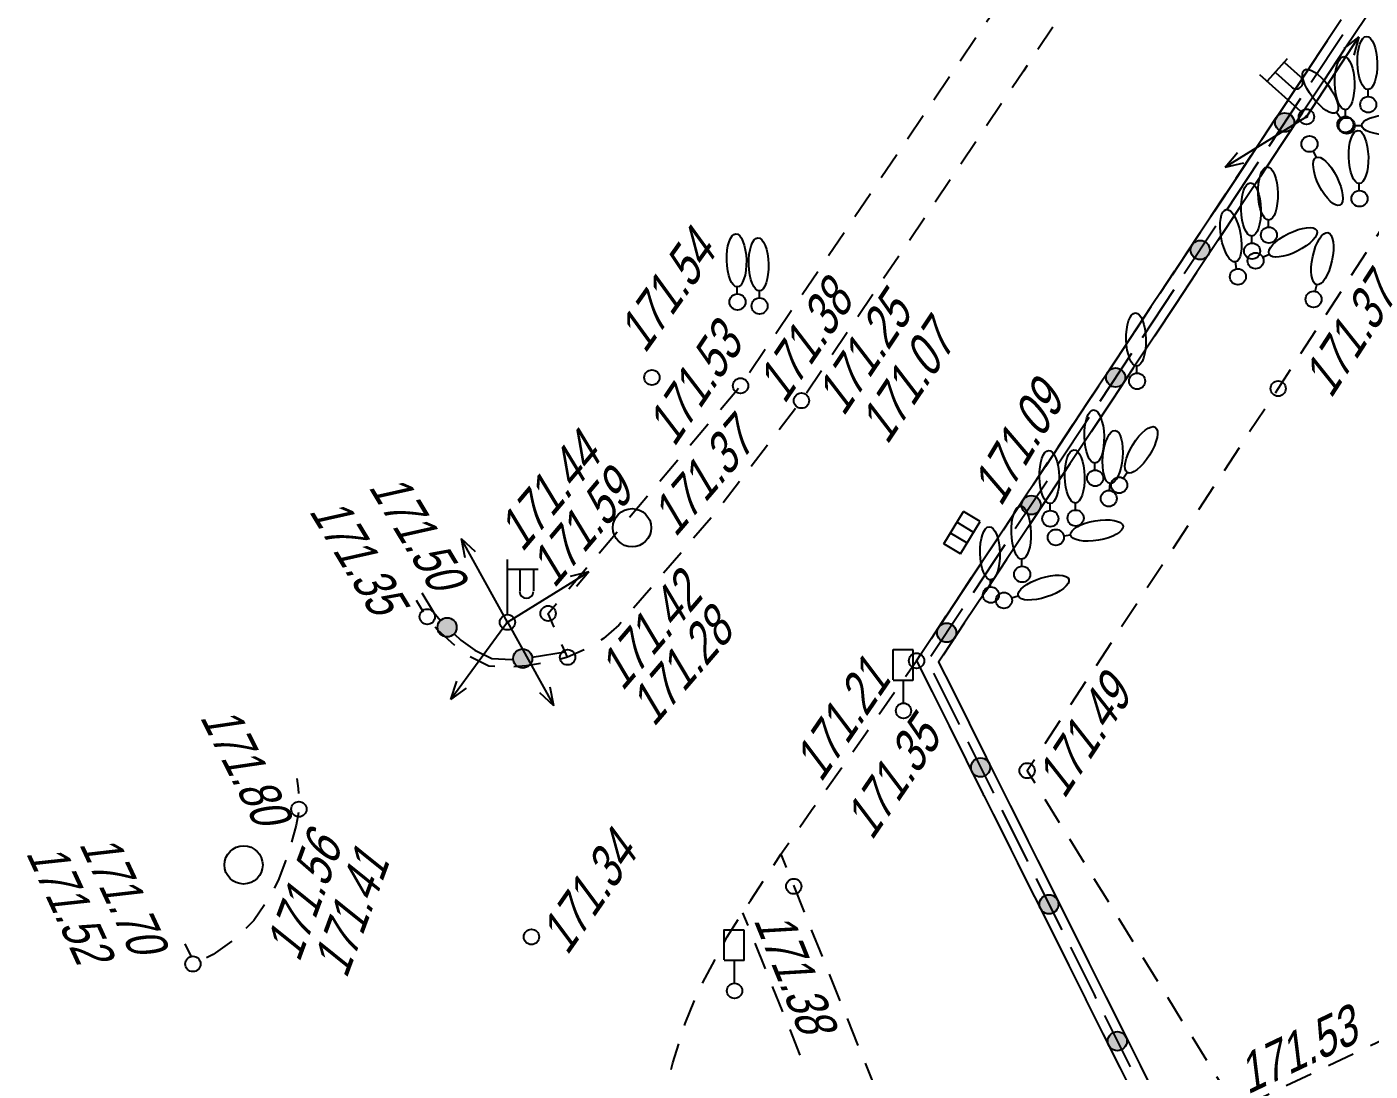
# Model space of a CAD drawing. Header units: metres. Extents: x -584 to -429, y 22748 to 22926.
# Drawn here: x -584.31 to -549.19, y 22838.04 to 22865.34 of the extents above; entities that cross this region are included whole.
import ezdxf
from ezdxf.enums import TextEntityAlignment as Align

# ---------------------------------------------------------------- set-up
doc = ezdxf.new("R2010")
doc.units = ezdxf.units.M
doc.header["$MEASUREMENT"] = 0
for name, color, linetype, lineweight in [('Горизонтали', 7, 'Continuous', 25), ('Граница площадки', 7, 'Continuous', 25), ('Граница улицы', 7, 'Continuous', 25), ('Колодцы', 7, 'Continuous', 25), ('Ограды', 7, 'Continuous', 25), ('Отдельно стоящее дерево', 7, 'Continuous', 25), ('Светофоры', 7, 'Continuous', 25), ('Фонари', 7, 'Continuous', 25), ('Фонтаны', 7, 'Continuous', 25)]:
    doc.layers.add(name, color=color, linetype=linetype, lineweight=lineweight)
doc.styles.add('Style-RUSSIAN_1251 I 0.32289', font='RUSSIAN_1251.shx', dxfattribs={"oblique": 18.5})

# ---------------------------------------------------------------- blocks, each defined once
blk = doc.blocks.new('PIKET_64')
at = {"layer": 'Горизонтали', "color": 7, "linetype": 'Continuous', "lineweight": 25}
blk.add_arc((0, 0), 0.2, 0, 360, dxfattribs=at)
blk = doc.blocks.new('KOLOD_28')
at = {"layer": 'Колодцы', "color": 7, "linetype": 'Continuous', "lineweight": 25}
blk.add_arc((0, 0), 0.5, 0, 360, dxfattribs=at)
blk = doc.blocks.new('PIKET_65')
at = {"layer": 'Горизонтали', "color": 7, "linetype": 'Continuous', "lineweight": 25}
blk.add_arc((0, 0), 0.2, 0, 360, dxfattribs=at)
blk = doc.blocks.new('PIKET_70')
at = {"layer": 'Горизонтали', "color": 7, "linetype": 'Continuous', "lineweight": 25}
blk.add_arc((0, 0), 0.2, 0, 360, dxfattribs=at)
blk = doc.blocks.new('msdElementTypeLineString_8')
at = {"layer": 'Граница улицы', "color": 7, "linetype": 'Continuous', "lineweight": 25}
for p, q in [((0.001, 24.4), (0.141, 24.051)), ((0.797, 22.426), (1.078, 21.728)), ((1.265, 21.264), (1.546, 20.566)), ((1.733, 20.102), (2.015, 19.404)), ((2.202, 18.94), (2.483, 18.242)), ((2.67, 17.778), (2.952, 17.08)), ((3.139, 16.616), (3.42, 15.918)), ((3.607, 15.454), (3.888, 14.756)), ((4.075, 14.293), (4.357, 13.594)), ((4.544, 13.131), (4.825, 12.433)), ((5.012, 11.969), (5.294, 11.271)), ((5.481, 10.807), (5.762, 10.109)), ((5.949, 9.645), (6.23, 8.947)), ((6.417, 8.483), (6.699, 7.785)), ((6.886, 7.321), (7.167, 6.623)), ((7.354, 6.159), (7.636, 5.461)), ((7.823, 4.998), (8.104, 4.299)), ((8.291, 3.836), (8.572, 3.138)), ((9.228, 1.512), (9.509, 0.814)), ((9.696, 0.35), (9.837, 0.001))]:
    blk.add_line(p, q, dxfattribs=at)
at = {"layer": 'Граница улицы', "color": 7, "linetype": 'Continuous', "lineweight": 25, "flags": 128}
for points in [[(0.328, 23.588), (0.339, 23.561), (0.61, 22.889)], [(8.759, 2.674), (8.934, 2.241), (9.041, 1.976)]]:
    blk.add_lwpolyline(points, dxfattribs=at)
blk = doc.blocks.new('msdElementTypeLineString_12')
at = {"layer": 'Граница улицы', "color": 7, "linetype": 'Continuous', "lineweight": 25}
for p, q in [((0.001, 56.988), (0.135, 56.655)), ((0.322, 56.192), (0.59, 55.527)), ((0.777, 55.063), (1.045, 54.398)), ((1.232, 53.934), (1.5, 53.269))]:
    blk.add_line(p, q, dxfattribs=at)
blk = doc.blocks.new('FONAR5_13')
at = {"layer": 'Фонари', "color": 7, "linetype": 'Continuous', "lineweight": 25}
for p, q in [((0.003, 0.2), (0.003, 1.641)), ((0.017, 1.388), (0.805, 1.388)), ((0.322, 1.371), (0.322, 0.816)), ((0.676, 1.378), (0.676, 0.823))]:
    blk.add_line(p, q, dxfattribs=at)
for centre, radius, start, end in [((0.496, 0.809), 0.181, 180, 0), ((0, 0), 0.2, 0, 360), ((0, 0), 0.02, 0, 360)]:
    blk.add_arc(centre, radius, start, end, dxfattribs=at)
blk = doc.blocks.new('STRFON_34')
at = {"layer": 'Фонари', "color": 7, "linetype": 'Continuous', "lineweight": 25, "flags": 128}
for points in [[(0, 0), (2.5, 0)], [(2.5, 0), (2.025, 0.157)], [(2.5, 0), (2.025, -0.156)]]:
    blk.add_lwpolyline(points, dxfattribs=at)
blk = doc.blocks.new('STRFON_35')
at = {"layer": 'Фонари', "color": 7, "linetype": 'Continuous', "lineweight": 25, "flags": 128}
for points in [[(0, 0), (2.5, 0)], [(2.5, 0), (2.025, 0.157)], [(2.5, 0), (2.025, -0.156)]]:
    blk.add_lwpolyline(points, dxfattribs=at)
blk = doc.blocks.new('STRFON_36')
at = {"layer": 'Фонари', "color": 7, "linetype": 'Continuous', "lineweight": 25, "flags": 128}
for points in [[(0, 0), (2.5, 0)], [(2.5, 0), (2.025, 0.157)], [(2.5, 0), (2.025, -0.156)]]:
    blk.add_lwpolyline(points, dxfattribs=at)
blk = doc.blocks.new('KOLOD_34')
at = {"layer": 'Колодцы', "color": 7, "linetype": 'Continuous', "lineweight": 25}
blk.add_arc((0, 0), 0.5, 0, 360, dxfattribs=at)
blk = doc.blocks.new('STRFON_37')
at = {"layer": 'Фонари', "color": 7, "linetype": 'Continuous', "lineweight": 25, "flags": 128}
for points in [[(0, 0), (2.5, 0)], [(2.5, 0), (2.025, 0.156)], [(2.5, 0), (2.026, -0.156)]]:
    blk.add_lwpolyline(points, dxfattribs=at)
blk = doc.blocks.new('PIKET_103')
at = {"layer": 'Горизонтали', "color": 7, "linetype": 'Continuous', "lineweight": 25}
blk.add_arc((0, 0), 0.2, 0, 360, dxfattribs=at)
blk = doc.blocks.new('PIKET_104')
at = {"layer": 'Горизонтали', "color": 7, "linetype": 'Continuous', "lineweight": 25}
blk.add_arc((0, 0), 0.2, 0, 360, dxfattribs=at)
blk = doc.blocks.new('DEREVO_1')
at = {"layer": 'Отдельно стоящее дерево', "color": 7, "linetype": 'Continuous', "lineweight": 25, "flags": 128}
blk.add_lwpolyline([(-0.007, 0.21), (-0.007, 0.393)], dxfattribs=at)
at = {"layer": 'Отдельно стоящее дерево', "color": 7, "linetype": 'Continuous', "lineweight": 25}
blk.add_arc((0, 0), 0.21, 0, 359.99999, dxfattribs=at)
blk.add_ellipse((-0.0255, 1.088), major_axis=(-0.0185, 0.695), ratio=0.3698286, dxfattribs=at)
blk = doc.blocks.new('DEREVO_2')
at = {"layer": 'Отдельно стоящее дерево', "color": 7, "linetype": 'Continuous', "lineweight": 25, "flags": 128}
blk.add_lwpolyline([(-0.007, 0.21), (-0.007, 0.393)], dxfattribs=at)
at = {"layer": 'Отдельно стоящее дерево', "color": 7, "linetype": 'Continuous', "lineweight": 25}
blk.add_arc((0, 0), 0.21, 0, 359.99999, dxfattribs=at)
blk.add_ellipse((-0.0255, 1.088), major_axis=(-0.0185, 0.695), ratio=0.3698286, dxfattribs=at)
blk = doc.blocks.new('FONAR5_14')
at = {"layer": 'Фонари', "color": 7, "linetype": 'Continuous', "lineweight": 25}
for p, q in [((0.003, 0.2), (0.003, 1.641)), ((0.017, 1.388), (0.806, 1.388)), ((0.322, 1.371), (0.322, 0.816)), ((0.676, 1.378), (0.677, 0.823))]:
    blk.add_line(p, q, dxfattribs=at)
for centre, radius, start in [((0.496, 0.809), 0.181, 180), ((0, 0), 0.2, 0), ((0, 0), 0.02, 0)]:
    blk.add_arc(centre, radius, start, 360, dxfattribs=at)
blk = doc.blocks.new('RESHT1_4')
at = {"layer": 'Фонтаны', "color": 7, "linetype": 'Continuous', "lineweight": 25}
for p, q in [((-0.494, -0.254), (-0.494, 0.254)), ((-0.494, 0.254), (0.495, 0.254)), ((-0.163, -0.245), (-0.163, 0.251)), ((0.166, -0.245), (0.166, 0.251)), ((0.496, -0.254), (0.495, 0.254)), ((-0.494, -0.254), (0.496, -0.254))]:
    blk.add_line(p, q, dxfattribs=at)
blk = doc.blocks.new('PIKET_105')
at = {"layer": 'Горизонтали', "color": 7, "linetype": 'Continuous', "lineweight": 25}
blk.add_arc((0, 0), 0.2, 0, 360, dxfattribs=at)
blk = doc.blocks.new('STRFON_38')
at = {"layer": 'Фонари', "color": 7, "linetype": 'Continuous', "lineweight": 25, "flags": 128}
for points in [[(0, 0), (2.5, 0)], [(2.5, 0), (2.025, 0.157)], [(2.5, 0), (2.025, -0.156)]]:
    blk.add_lwpolyline(points, dxfattribs=at)
blk = doc.blocks.new('STRFON_39')
at = {"layer": 'Фонари', "color": 7, "linetype": 'Continuous', "lineweight": 25, "flags": 128}
for points in [[(0, 0), (2.5, 0)], [(2.5, 0), (2.025, 0.156)], [(2.5, 0), (2.026, -0.156)]]:
    blk.add_lwpolyline(points, dxfattribs=at)
blk = doc.blocks.new('PIKET_108')
at = {"layer": 'Горизонтали', "color": 7, "linetype": 'Continuous', "lineweight": 25}
blk.add_arc((0, 0), 0.2, 0, 360, dxfattribs=at)
blk = doc.blocks.new('DORZN1_5')
at = {"layer": 'Светофоры', "color": 7, "linetype": 'Continuous', "lineweight": 25}
for p, q in [((-0.27, 0.806), (-0.27, 1.603)), ((-0.27, 1.598), (0.252, 1.598)), ((0.252, 0.792), (0.252, 1.589)), ((-0.27, 0.801), (0.248, 0.801)), ((-0.004, 0.2), (-0.004, 0.801))]:
    blk.add_line(p, q, dxfattribs=at)
blk.add_arc((0, 0), 0.2, 0, 360, dxfattribs=at)
blk = doc.blocks.new('DORZN1_6')
at = {"layer": 'Светофоры', "color": 7, "linetype": 'Continuous', "lineweight": 25}
for p, q in [((-0.27, 0.806), (-0.27, 1.603)), ((-0.27, 1.598), (0.252, 1.598)), ((0.252, 0.792), (0.252, 1.589)), ((-0.27, 0.801), (0.248, 0.801)), ((-0.004, 0.2), (-0.004, 0.801))]:
    blk.add_line(p, q, dxfattribs=at)
blk.add_arc((0, 0), 0.2, 0, 360, dxfattribs=at)
blk = doc.blocks.new('DEREVO_131')
at = {"layer": 'Отдельно стоящее дерево', "color": 7, "linetype": 'Continuous', "lineweight": 25, "flags": 128}
blk.add_lwpolyline([(-0.007, 0.21), (-0.007, 0.393)], dxfattribs=at)
at = {"layer": 'Отдельно стоящее дерево', "color": 7, "linetype": 'Continuous', "lineweight": 25}
blk.add_arc((0, 0), 0.21, 0, 360, dxfattribs=at)
blk.add_ellipse((-0.025, 1.088), major_axis=(-0.019, 0.695), ratio=0.369829, dxfattribs=at)
blk = doc.blocks.new('DEREVO_132')
at = {"layer": 'Отдельно стоящее дерево', "color": 7, "linetype": 'Continuous', "lineweight": 25, "flags": 128}
blk.add_lwpolyline([(-0.007, 0.21), (-0.007, 0.393)], dxfattribs=at)
at = {"layer": 'Отдельно стоящее дерево', "color": 7, "linetype": 'Continuous', "lineweight": 25}
blk.add_arc((0, 0), 0.21, 0, 360, dxfattribs=at)
blk.add_ellipse((-0.025, 1.088), major_axis=(-0.019, 0.695), ratio=0.369829, dxfattribs=at)
blk = doc.blocks.new('DEREVO_133')
at = {"layer": 'Отдельно стоящее дерево', "color": 7, "linetype": 'Continuous', "lineweight": 25, "flags": 128}
blk.add_lwpolyline([(-0.007, 0.21), (-0.007, 0.393)], dxfattribs=at)
at = {"layer": 'Отдельно стоящее дерево', "color": 7, "linetype": 'Continuous', "lineweight": 25}
blk.add_arc((0, 0), 0.21, 0, 359.99999, dxfattribs=at)
blk.add_ellipse((-0.0255, 1.088), major_axis=(-0.0185, 0.695), ratio=0.3698286, dxfattribs=at)
blk = doc.blocks.new('DEREVO_134')
at = {"layer": 'Отдельно стоящее дерево', "color": 7, "linetype": 'Continuous', "lineweight": 25, "flags": 128}
blk.add_lwpolyline([(-0.007, 0.21), (-0.007, 0.393)], dxfattribs=at)
at = {"layer": 'Отдельно стоящее дерево', "color": 7, "linetype": 'Continuous', "lineweight": 25}
blk.add_arc((0, 0), 0.21, 0, 360, dxfattribs=at)
blk.add_ellipse((-0.026, 1.088), major_axis=(-0.019, 0.695), ratio=0.369829, dxfattribs=at)
blk = doc.blocks.new('DEREVO_135')
at = {"layer": 'Отдельно стоящее дерево', "color": 7, "linetype": 'Continuous', "lineweight": 25, "flags": 128}
blk.add_lwpolyline([(-0.007, 0.21), (-0.007, 0.393)], dxfattribs=at)
at = {"layer": 'Отдельно стоящее дерево', "color": 7, "linetype": 'Continuous', "lineweight": 25}
blk.add_arc((0, 0), 0.21, 0, 359.99999, dxfattribs=at)
blk.add_ellipse((-0.0255, 1.088), major_axis=(-0.0185, 0.695), ratio=0.3698286, dxfattribs=at)
blk = doc.blocks.new('DEREVO_136')
at = {"layer": 'Отдельно стоящее дерево', "color": 7, "linetype": 'Continuous', "lineweight": 25, "flags": 128}
blk.add_lwpolyline([(-0.007, 0.21), (-0.007, 0.393)], dxfattribs=at)
at = {"layer": 'Отдельно стоящее дерево', "color": 7, "linetype": 'Continuous', "lineweight": 25}
blk.add_arc((0, 0), 0.21, 0, 359.99999, dxfattribs=at)
blk.add_ellipse((-0.0255, 1.088), major_axis=(-0.0185, 0.695), ratio=0.3698286, dxfattribs=at)
blk = doc.blocks.new('DEREVO_137')
at = {"layer": 'Отдельно стоящее дерево', "color": 7, "linetype": 'Continuous', "lineweight": 25, "flags": 128}
blk.add_lwpolyline([(-0.007, 0.21), (-0.007, 0.393)], dxfattribs=at)
at = {"layer": 'Отдельно стоящее дерево', "color": 7, "linetype": 'Continuous', "lineweight": 25}
blk.add_arc((0, 0), 0.21, 0, 360, dxfattribs=at)
blk.add_ellipse((-0.026, 1.088), major_axis=(-0.019, 0.695), ratio=0.369829, dxfattribs=at)
blk = doc.blocks.new('DEREVO_138')
at = {"layer": 'Отдельно стоящее дерево', "color": 7, "linetype": 'Continuous', "lineweight": 25, "flags": 128}
blk.add_lwpolyline([(-0.007, 0.21), (-0.007, 0.393)], dxfattribs=at)
at = {"layer": 'Отдельно стоящее дерево', "color": 7, "linetype": 'Continuous', "lineweight": 25}
blk.add_arc((0, 0), 0.21, 0, 359.99999, dxfattribs=at)
blk.add_ellipse((-0.0255, 1.088), major_axis=(-0.0185, 0.695), ratio=0.3698286, dxfattribs=at)
blk = doc.blocks.new('DEREVO_139')
at = {"layer": 'Отдельно стоящее дерево', "color": 7, "linetype": 'Continuous', "lineweight": 25, "flags": 128}
blk.add_lwpolyline([(-0.007, 0.21), (-0.007, 0.393)], dxfattribs=at)
at = {"layer": 'Отдельно стоящее дерево', "color": 7, "linetype": 'Continuous', "lineweight": 25}
blk.add_arc((0, 0), 0.21, 0, 360, dxfattribs=at)
blk.add_ellipse((-0.025, 1.088), major_axis=(-0.019, 0.695), ratio=0.369829, dxfattribs=at)
blk = doc.blocks.new('DEREVO_140')
at = {"layer": 'Отдельно стоящее дерево', "color": 7, "linetype": 'Continuous', "lineweight": 25, "flags": 128}
blk.add_lwpolyline([(-0.007, 0.21), (-0.007, 0.393)], dxfattribs=at)
at = {"layer": 'Отдельно стоящее дерево', "color": 7, "linetype": 'Continuous', "lineweight": 25}
blk.add_arc((0, 0), 0.21, 0, 359.99999, dxfattribs=at)
blk.add_ellipse((-0.0255, 1.088), major_axis=(-0.0185, 0.695), ratio=0.3698286, dxfattribs=at)
blk = doc.blocks.new('DEREVO_141')
at = {"layer": 'Отдельно стоящее дерево', "color": 7, "linetype": 'Continuous', "lineweight": 25, "flags": 128}
blk.add_lwpolyline([(-0.007, 0.21), (-0.007, 0.393)], dxfattribs=at)
at = {"layer": 'Отдельно стоящее дерево', "color": 7, "linetype": 'Continuous', "lineweight": 25}
blk.add_arc((0, 0), 0.21, 0, 360, dxfattribs=at)
blk.add_ellipse((-0.025, 1.088), major_axis=(-0.019, 0.695), ratio=0.369829, dxfattribs=at)
blk = doc.blocks.new('DEREVO_142')
at = {"layer": 'Отдельно стоящее дерево', "color": 7, "linetype": 'Continuous', "lineweight": 25, "flags": 128}
blk.add_lwpolyline([(-0.007, 0.21), (-0.007, 0.393)], dxfattribs=at)
at = {"layer": 'Отдельно стоящее дерево', "color": 7, "linetype": 'Continuous', "lineweight": 25}
blk.add_arc((0, 0), 0.21, 0, 360, dxfattribs=at)
blk.add_ellipse((-0.025, 1.088), major_axis=(-0.019, 0.695), ratio=0.369829, dxfattribs=at)
blk = doc.blocks.new('DEREVO_143')
at = {"layer": 'Отдельно стоящее дерево', "color": 7, "linetype": 'Continuous', "lineweight": 25, "flags": 128}
blk.add_lwpolyline([(-0.007, 0.21), (-0.007, 0.393)], dxfattribs=at)
at = {"layer": 'Отдельно стоящее дерево', "color": 7, "linetype": 'Continuous', "lineweight": 25}
blk.add_arc((0, 0), 0.21, 0, 359.99999, dxfattribs=at)
blk.add_ellipse((-0.0255, 1.088), major_axis=(-0.0185, 0.695), ratio=0.3698286, dxfattribs=at)
blk = doc.blocks.new('DEREVO_144')
at = {"layer": 'Отдельно стоящее дерево', "color": 7, "linetype": 'Continuous', "lineweight": 25, "flags": 128}
blk.add_lwpolyline([(-0.007, 0.21), (-0.007, 0.393)], dxfattribs=at)
at = {"layer": 'Отдельно стоящее дерево', "color": 7, "linetype": 'Continuous', "lineweight": 25}
blk.add_arc((0, 0), 0.21, 0, 360, dxfattribs=at)
blk.add_ellipse((-0.025, 1.088), major_axis=(-0.019, 0.695), ratio=0.369829, dxfattribs=at)
blk = doc.blocks.new('DEREVO_145')
at = {"layer": 'Отдельно стоящее дерево', "color": 7, "linetype": 'Continuous', "lineweight": 25, "flags": 128}
blk.add_lwpolyline([(-0.007, 0.21), (-0.007, 0.393)], dxfattribs=at)
at = {"layer": 'Отдельно стоящее дерево', "color": 7, "linetype": 'Continuous', "lineweight": 25}
blk.add_arc((0, 0), 0.21, 0, 360, dxfattribs=at)
blk.add_ellipse((-0.026, 1.088), major_axis=(-0.019, 0.695), ratio=0.369829, dxfattribs=at)
blk = doc.blocks.new('DEREVO_146')
at = {"layer": 'Отдельно стоящее дерево', "color": 7, "linetype": 'Continuous', "lineweight": 25, "flags": 128}
blk.add_lwpolyline([(-0.007, 0.21), (-0.007, 0.393)], dxfattribs=at)
at = {"layer": 'Отдельно стоящее дерево', "color": 7, "linetype": 'Continuous', "lineweight": 25}
blk.add_arc((0, 0), 0.21, 0, 359.99999, dxfattribs=at)
blk.add_ellipse((-0.0255, 1.088), major_axis=(-0.0185, 0.695), ratio=0.3698286, dxfattribs=at)
blk = doc.blocks.new('DEREVO_147')
at = {"layer": 'Отдельно стоящее дерево', "color": 7, "linetype": 'Continuous', "lineweight": 25, "flags": 128}
blk.add_lwpolyline([(-0.007, 0.21), (-0.007, 0.393)], dxfattribs=at)
at = {"layer": 'Отдельно стоящее дерево', "color": 7, "linetype": 'Continuous', "lineweight": 25}
blk.add_arc((0, 0), 0.21, 0, 360, dxfattribs=at)
blk.add_ellipse((-0.025, 1.088), major_axis=(-0.019, 0.695), ratio=0.369829, dxfattribs=at)
blk = doc.blocks.new('DEREVO_148')
at = {"layer": 'Отдельно стоящее дерево', "color": 7, "linetype": 'Continuous', "lineweight": 25, "flags": 128}
blk.add_lwpolyline([(-0.007, 0.21), (-0.007, 0.393)], dxfattribs=at)
at = {"layer": 'Отдельно стоящее дерево', "color": 7, "linetype": 'Continuous', "lineweight": 25}
blk.add_arc((0, 0), 0.21, 0, 359.99999, dxfattribs=at)
blk.add_ellipse((-0.0255, 1.088), major_axis=(-0.0185, 0.695), ratio=0.3698286, dxfattribs=at)
blk = doc.blocks.new('DEREVO_149')
at = {"layer": 'Отдельно стоящее дерево', "color": 7, "linetype": 'Continuous', "lineweight": 25, "flags": 128}
blk.add_lwpolyline([(-0.007, 0.21), (-0.007, 0.393)], dxfattribs=at)
at = {"layer": 'Отдельно стоящее дерево', "color": 7, "linetype": 'Continuous', "lineweight": 25}
blk.add_arc((0, 0), 0.21, 0, 360, dxfattribs=at)
blk.add_ellipse((-0.026, 1.088), major_axis=(-0.019, 0.695), ratio=0.369829, dxfattribs=at)
blk = doc.blocks.new('DEREVO_150')
at = {"layer": 'Отдельно стоящее дерево', "color": 7, "linetype": 'Continuous', "lineweight": 25, "flags": 128}
blk.add_lwpolyline([(-0.007, 0.21), (-0.007, 0.393)], dxfattribs=at)
at = {"layer": 'Отдельно стоящее дерево', "color": 7, "linetype": 'Continuous', "lineweight": 25}
blk.add_arc((0, 0), 0.21, 0, 360, dxfattribs=at)
blk.add_ellipse((-0.025, 1.088), major_axis=(-0.019, 0.695), ratio=0.369829, dxfattribs=at)
blk = doc.blocks.new('DEREVO_151')
at = {"layer": 'Отдельно стоящее дерево', "color": 7, "linetype": 'Continuous', "lineweight": 25, "flags": 128}
blk.add_lwpolyline([(-0.007, 0.21), (-0.007, 0.393)], dxfattribs=at)
at = {"layer": 'Отдельно стоящее дерево', "color": 7, "linetype": 'Continuous', "lineweight": 25}
blk.add_arc((0, 0), 0.21, 0, 360, dxfattribs=at)
blk.add_ellipse((-0.025, 1.088), major_axis=(-0.019, 0.695), ratio=0.369829, dxfattribs=at)
blk = doc.blocks.new('msdElementTypeLineString_23')
at = {"layer": 'Ограды', "linetype": 'Continuous', "lineweight": 25}
h = blk.add_hatch(color=7, dxfattribs=at)
edge = h.paths.add_edge_path()
edge.add_arc((0.912, 1.09), 0.25, 0, 360)
h = blk.add_hatch(color=7, dxfattribs=at)
edge = h.paths.add_edge_path()
edge.add_arc((2.889, 0.275), 0.25, 0, 360)
at = {"layer": 'Ограды', "color": 7, "linetype": 'Continuous', "lineweight": 25}
blk.add_line((3.136, 0.309), (3.997, 0.454), dxfattribs=at)
at = {"layer": 'Ограды', "color": 7, "linetype": 'Continuous', "lineweight": 25, "flags": 128}
for points in [[(0.251, 1.992), (0.556, 1.486), (0.741, 1.272)], [(1.095, 0.921), (1.275, 0.754), (1.638, 0.496), (2.08, 0.272), (2.601, 0.251), (2.64, 0.254)]]:
    blk.add_lwpolyline(points, dxfattribs=at)
at = {"layer": 'Ограды', "color": 7, "linetype": 'Continuous', "lineweight": 25}
for centre in [(0.912, 1.09), (0.912, 1.09), (2.889, 0.275), (2.889, 0.275)]:
    blk.add_circle(centre, 0.25, dxfattribs=at)
blk = doc.blocks.new('PIKET_135')
at = {"layer": 'Горизонтали', "color": 7, "linetype": 'Continuous', "lineweight": 25}
blk.add_arc((0, 0), 0.2, 0, 360, dxfattribs=at)
blk = doc.blocks.new('PIKET_140')
at = {"layer": 'Горизонтали', "color": 7, "linetype": 'Continuous', "lineweight": 25}
blk.add_arc((0, 0), 0.2, 0, 360, dxfattribs=at)
blk = doc.blocks.new('PIKET_141')
at = {"layer": 'Горизонтали', "color": 7, "linetype": 'Continuous', "lineweight": 25}
blk.add_arc((0, 0), 0.2, 0, 360, dxfattribs=at)
blk = doc.blocks.new('msdElementTypeLineString_31')
at = {"layer": 'Граница улицы', "color": 7, "linetype": 'Continuous', "lineweight": 25}
blk.add_line((0.18, 0.148), (0.001, 0.502), dxfattribs=at)
at = {"layer": 'Граница улицы', "color": 7, "linetype": 'Continuous', "lineweight": 25, "flags": 128}
for points in [[(2.918, 4.827), (2.956, 4.562), (2.961, 4.434)], [(2.961, 3.936), (2.904, 3.605), (2.785, 3.164)], [(2.63, 2.689), (2.433, 2.157), (2.326, 1.959)], [(2.077, 1.526), (1.8, 1.113), (1.589, 0.907)], [(1.22, 0.571), (0.737, 0.222), (0.559, 0.139)]]:
    blk.add_lwpolyline(points, dxfattribs=at)
blk = doc.blocks.new('msdElementTypeLineString_33')
at = {"layer": 'Граница улицы', "color": 7, "linetype": 'Continuous', "lineweight": 25}
for p, q in [((17.141, 115.95), (17.529, 116.536)), ((16.476, 114.948), (16.864, 115.534)), ((15.812, 113.945), (16.2, 114.531)), ((15.147, 112.942), (15.536, 113.528)), ((14.483, 111.939), (14.871, 112.525)), ((13.818, 110.936), (14.207, 111.522)), ((13.154, 109.933), (13.542, 110.519)), ((12.49, 108.93), (12.878, 109.516)), ((11.825, 107.927), (12.213, 108.514)), ((11.161, 106.925), (11.549, 107.511)), ((10.496, 105.922), (10.885, 106.508)), ((9.832, 104.919), (10.22, 105.505)), ((9.167, 103.916), (9.556, 104.502)), ((8.503, 102.913), (8.891, 103.499)), ((7.839, 101.91), (8.227, 102.496)), ((7.174, 100.907), (7.562, 101.493)), ((5.808, 98.927), (6.212, 99.503)), ((4.426, 96.958), (4.83, 97.533)), ((1.187, 91.897), (1.519, 92.516))]:
    blk.add_line(p, q, dxfattribs=at)
at = {"layer": 'Граница улицы', "color": 7, "linetype": 'Continuous', "lineweight": 25, "flags": 128}
for points in [[(6.499, 99.912), (6.787, 100.323), (6.898, 100.491)], [(5.117, 97.942), (5.509, 98.501), (5.521, 98.518)], [(3.735, 95.973), (4.044, 96.413), (4.139, 96.548)], [(3.053, 94.982), (3.238, 95.265), (3.385, 95.473), (3.448, 95.563)], [(2.395, 93.975), (2.452, 94.062), (2.779, 94.564)], [(1.755, 92.957), (1.834, 93.104), (2.122, 93.556)], [(0.721, 90.789), (0.737, 90.84), (0.978, 91.443)], [(0.373, 89.638), (0.411, 89.811), (0.57, 90.312)]]:
    blk.add_lwpolyline(points, dxfattribs=at)
blk = doc.blocks.new('msdElementTypeLineString_43')
at = {"layer": 'Граница площадки', "color": 7, "linetype": 'Continuous', "lineweight": 25}
for p, q in [((11.982, 27.207), (11.786, 26.905)), ((11.515, 26.486), (11.124, 25.882)), ((10.852, 25.463), (10.462, 24.859)), ((10.19, 24.44), (9.799, 23.836)), ((9.527, 23.417), (9.137, 22.814)), ((8.865, 22.394), (8.474, 21.791)), ((8.203, 21.371), (7.812, 20.768)), ((7.54, 20.348), (7.149, 19.745)), ((6.212, 18.304), (5.817, 17.704)), ((5.542, 17.286), (5.148, 16.685)), ((4.873, 16.267), (4.479, 15.667)), ((4.204, 15.249), (3.809, 14.648)), ((3.535, 14.23), (3.14, 13.629)), ((2.866, 13.212), (2.471, 12.611)), ((2.196, 12.193), (1.802, 11.592)), ((1.527, 11.175), (1.133, 10.574)), ((0.858, 10.156), (0.463, 9.555)), ((0.461, 8.106), (0.839, 7.495)), ((1.103, 7.07), (1.481, 6.459)), ((19.981, 6.903), (20.305, 7.058)), ((18.881, 6.379), (19.529, 6.688)), ((1.744, 6.034), (2.123, 5.423)), ((17.78, 5.855), (18.429, 6.164)), ((16.68, 5.332), (17.329, 5.641)), ((2.386, 4.998), (2.764, 4.387)), ((15.579, 4.808), (16.228, 5.117)), ((14.479, 4.284), (15.128, 4.593)), ((3.028, 3.962), (3.406, 3.351)), ((13.379, 3.76), (14.027, 4.069)), ((12.278, 3.236), (12.927, 3.545)), ((3.67, 2.926), (4.048, 2.315)), ((11.178, 2.713), (11.827, 3.021)), ((10.077, 2.189), (10.726, 2.498)), ((4.311, 1.89), (4.69, 1.279)), ((8.977, 1.665), (9.626, 1.974)), ((7.877, 1.141), (8.526, 1.45)), ((4.953, 0.854), (5.331, 0.243)), ((6.776, 0.617), (7.425, 0.926)), ((5.676, 0.093), (6.325, 0.402))]:
    blk.add_line(p, q, dxfattribs=at)
at = {"layer": 'Граница площадки', "color": 7, "linetype": 'Continuous', "lineweight": 25, "flags": 128}
for points in [[(6.878, 19.325), (6.563, 18.839), (6.486, 18.722)], [(0.189, 9.137), (0, 8.85), (0.197, 8.531)]]:
    blk.add_lwpolyline(points, dxfattribs=at)
blk = doc.blocks.new('msdElementTypeLineString_49')
at = {"layer": 'Граница улицы', "color": 7, "linetype": 'Continuous', "lineweight": 25}
for p, q in [((27.274, 40.048), (27.489, 40.343)), ((26.55, 39.055), (26.98, 39.644)), ((25.165, 37.024), (25.571, 37.63)), ((24.481, 36.003), (24.887, 36.609)), ((23.796, 34.982), (24.202, 35.588)), ((23.112, 33.961), (23.518, 34.567)), ((22.427, 32.94), (22.833, 33.546)), ((21.743, 31.919), (22.149, 32.525)), ((21.058, 30.898), (21.465, 31.504)), ((20.374, 29.877), (20.78, 30.483)), ((19.69, 28.856), (20.096, 29.462)), ((19.005, 27.835), (19.411, 28.441)), ((18.321, 26.814), (18.727, 27.42)), ((17.636, 25.793), (18.042, 26.399)), ((16.952, 24.772), (17.358, 25.378)), ((16.267, 23.751), (16.673, 24.357)), ((15.583, 22.73), (15.989, 23.336)), ((14.898, 21.709), (15.304, 22.315)), ((14.214, 20.688), (14.62, 21.294)), ((12.84, 18.65), (13.248, 19.254)), ((12.151, 17.631), (12.56, 18.236)), ((11.463, 16.613), (11.871, 17.217)), ((10.774, 15.595), (11.183, 16.199)), ((10.086, 14.577), (10.494, 15.181)), ((9.397, 13.558), (9.806, 14.162)), ((8.709, 12.54), (9.117, 13.144)), ((8.02, 11.522), (8.429, 12.126)), ((7.332, 10.503), (7.74, 11.108)), ((6.643, 9.485), (7.052, 10.089)), ((5.955, 8.467), (6.363, 9.071)), ((5.266, 7.449), (5.675, 8.053)), ((4.509, 6.482), (4.98, 7.039)), ((3.716, 5.544), (4.186, 6.101)), ((2.922, 4.605), (3.393, 5.162)), ((2.129, 3.666), (2.6, 4.223)), ((1.336, 2.727), (1.806, 3.284)), ((0.542, 1.788), (1.013, 2.345))]:
    blk.add_line(p, q, dxfattribs=at)
at = {"layer": 'Граница улицы', "color": 7, "linetype": 'Continuous', "lineweight": 25, "flags": 128}
for points in [[(25.85, 38.045), (26.252, 38.646), (26.256, 38.651)], [(13.528, 19.668), (13.734, 19.973), (13.935, 20.273)], [(0.158, 0.791), (0, 1.146), (0.22, 1.406)], [(0.51, 0.001), (0.444, 0.148), (0.362, 0.334)]]:
    blk.add_lwpolyline(points, dxfattribs=at)
blk = doc.blocks.new('msdElementTypeLineString_50')
at = {"layer": 'Ограды', "linetype": 'Continuous', "lineweight": 25}
h = blk.add_hatch(color=7, dxfattribs=at)
edge = h.paths.add_edge_path()
edge.add_arc((10.085, 77.529), 0.25, 0, 360)
h = blk.add_hatch(color=7, dxfattribs=at)
edge = h.paths.add_edge_path()
edge.add_arc((7.876, 74.195), 0.25, 0, 360)
h = blk.add_hatch(color=7, dxfattribs=at)
edge = h.paths.add_edge_path()
edge.add_arc((5.667, 70.86), 0.25, 0, 360)
h = blk.add_hatch(color=7, dxfattribs=at)
edge = h.paths.add_edge_path()
edge.add_arc((3.458, 67.526), 0.25, 0, 360)
h = blk.add_hatch(color=7, dxfattribs=at)
edge = h.paths.add_edge_path()
edge.add_arc((1.248, 64.191), 0.25, 0, 360)
h = blk.add_hatch(color=7, dxfattribs=at)
edge = h.paths.add_edge_path()
edge.add_arc((2.135, 60.668), 0.25, 0, 360)
h = blk.add_hatch(color=7, dxfattribs=at)
edge = h.paths.add_edge_path()
edge.add_arc((3.923, 57.09), 0.25, 0, 360)
h = blk.add_hatch(color=7, dxfattribs=at)
edge = h.paths.add_edge_path()
edge.add_arc((5.711, 53.512), 0.25, 0, 360)
at = {"layer": 'Ограды', "color": 7, "linetype": 'Continuous', "lineweight": 25}
for p, q in [((11.561, 80.209), (11.008, 79.376)), ((12.204, 80.275), (11.651, 79.441)), ((11.604, 79.822), (10.776, 78.572)), ((11.008, 79.376), (10.456, 78.542)), ((11.651, 79.441), (11.099, 78.607)), ((10.456, 78.542), (9.904, 77.708)), ((11.099, 78.607), (10.547, 77.774)), ((10.499, 78.155), (9.671, 76.904)), ((9.904, 77.708), (9.352, 76.875)), ((10.547, 77.774), (9.995, 76.94)), ((9.995, 76.94), (9.442, 76.106)), ((9.352, 76.875), (8.799, 76.041)), ((9.395, 76.487), (8.566, 75.237)), ((8.799, 76.041), (8.247, 75.208)), ((9.442, 76.106), (8.89, 75.273)), ((8.247, 75.208), (7.695, 74.374)), ((8.89, 75.273), (8.338, 74.439)), ((8.29, 74.82), (7.462, 73.57)), ((7.695, 74.374), (7.142, 73.54)), ((8.338, 74.439), (7.785, 73.605)), ((7.142, 73.54), (6.59, 72.707)), ((7.785, 73.605), (7.233, 72.772)), ((7.186, 73.153), (6.357, 71.902)), ((6.59, 72.707), (6.038, 71.873)), ((7.233, 72.772), (6.681, 71.938)), ((6.038, 71.873), (5.485, 71.039)), ((6.681, 71.938), (6.128, 71.104)), ((6.081, 71.486), (5.253, 70.235)), ((5.485, 71.039), (4.933, 70.206)), ((6.128, 71.104), (5.576, 70.271)), ((5.576, 70.271), (5.024, 69.437)), ((4.933, 70.206), (4.381, 69.372)), ((4.976, 69.818), (4.148, 68.568)), ((4.381, 69.372), (3.829, 68.538)), ((5.024, 69.437), (4.472, 68.604)), ((3.829, 68.538), (3.276, 67.705)), ((4.472, 68.604), (3.919, 67.77)), ((3.872, 68.151), (3.043, 66.901)), ((3.276, 67.705), (2.724, 66.871)), ((3.919, 67.77), (3.367, 66.936)), ((2.724, 66.871), (2.172, 66.037)), ((3.367, 66.936), (2.815, 66.103)), ((2.767, 66.484), (1.939, 65.233)), ((2.172, 66.037), (1.619, 65.204)), ((2.815, 66.103), (2.262, 65.269)), ((1.619, 65.204), (1.067, 64.37)), ((2.262, 65.269), (1.71, 64.435)), ((1.663, 64.816), (0.834, 63.566)), ((1.067, 64.37), (0.515, 63.537)), ((1.71, 64.435), (1.158, 63.602)), ((0.905, 63.128), (1.576, 61.786)), ((0.866, 62.648), (1.313, 61.753)), ((1.389, 62.72), (1.836, 61.826)), ((1.836, 61.826), (2.283, 60.931)), ((1.313, 61.753), (1.76, 60.859)), ((1.76, 60.859), (2.207, 59.964)), ((3.548, 57.281), (3.995, 56.386)), ((4.071, 57.353), (4.518, 56.459)), ((3.995, 56.386), (4.442, 55.492)), ((4.518, 56.459), (4.965, 55.564)), ((4.889, 54.597), (5.336, 53.703)), ((5.412, 54.67), (5.859, 53.775)), ((5.376, 54.183), (6.047, 52.841)), ((5.859, 53.775), (6.306, 52.881)), ((5.336, 53.703), (5.783, 52.808)), ((5.783, 52.808), (6.23, 51.914)), ((6.306, 52.881), (6.753, 51.986))]:
    blk.add_line(p, q, dxfattribs=at)
at = {"layer": 'Ограды', "color": 7, "linetype": 'Continuous', "lineweight": 25, "flags": 128}
for points in [[(1.158, 63.602), (1.038, 63.421), (1.389, 62.72)], [(0.515, 63.537), (0.462, 63.457), (0.866, 62.648)], [(1.8, 61.339), (2.444, 60.049), (2.47, 59.997)], [(2.283, 60.931), (2.668, 60.161), (2.73, 60.037)], [(2.207, 59.964), (2.22, 59.937), (2.466, 59.447), (2.654, 59.07)], [(2.73, 60.037), (2.913, 59.671), (3.177, 59.142)], [(2.694, 59.55), (3.15, 58.638), (3.364, 58.208)], [(2.654, 59.07), (2.926, 58.526), (3.101, 58.175)], [(3.177, 59.142), (3.373, 58.75), (3.624, 58.248)], [(3.101, 58.175), (3.453, 57.471), (3.548, 57.281)], [(3.624, 58.248), (3.901, 57.695), (4.071, 57.353)], [(3.588, 57.761), (3.677, 57.583), (4.259, 56.419)], [(4.482, 55.972), (5.101, 54.733), (5.153, 54.63)], [(4.442, 55.492), (4.877, 54.621), (4.889, 54.597)], [(4.965, 55.564), (5.325, 54.845), (5.412, 54.67)]]:
    blk.add_lwpolyline(points, dxfattribs=at)
at = {"layer": 'Ограды', "color": 7, "linetype": 'Continuous', "lineweight": 25}
for centre in [(10.085, 77.529), (10.085, 77.529), (7.876, 74.195), (7.876, 74.195), (5.667, 70.86), (5.667, 70.86), (3.458, 67.526), (3.458, 67.526), (1.248, 64.191), (1.248, 64.191), (2.135, 60.668), (2.135, 60.668), (3.923, 57.09), (3.923, 57.09), (5.711, 53.512), (5.711, 53.512)]:
    blk.add_circle(centre, 0.25, dxfattribs=at)
blk = doc.blocks.new('msdElementTypeLineString_58')
at = {"layer": 'Граница улицы', "color": 7, "linetype": 'Continuous', "lineweight": 25}
for p, q in [((16.637, 16.725), (16.244, 16.142)), ((15.293, 14.73), (14.9, 14.147)), ((14.621, 13.732), (14.228, 13.149)), ((13.948, 12.735), (13.556, 12.152)), ((13.276, 11.737), (12.884, 11.154)), ((12.604, 10.739), (12.211, 10.156)), ((11.932, 9.742), (11.539, 9.159)), ((11.26, 8.744), (10.867, 8.161)), ((10.588, 7.746), (10.195, 7.163)), ((9.903, 6.758), (9.475, 6.2)), ((9.171, 5.803), (8.743, 5.245)), ((8.439, 4.849), (8.011, 4.291)), ((7.7, 3.9), (7.242, 3.367)), ((6.916, 2.987), (6.457, 2.455)), ((6.131, 2.075), (5.673, 1.542)), ((0.182, 1.44), (0, 1.741))]:
    blk.add_line(p, q, dxfattribs=at)
at = {"layer": 'Граница улицы', "color": 7, "linetype": 'Continuous', "lineweight": 25, "flags": 128}
for points in [[(15.965, 15.728), (15.865, 15.58), (15.572, 15.145)], [(5.345, 1.165), (5.285, 1.097), (4.883, 0.746), (4.817, 0.704)], [(0.996, 0.562), (0.556, 0.968), (0.489, 1.047)], [(4.384, 0.456), (3.948, 0.257), (3.732, 0.2)], [(2.047, 0.017), (1.889, 0.024), (1.403, 0.271)], [(3.243, 0.097), (2.869, 0.034), (2.546, 0.007)]]:
    blk.add_lwpolyline(points, dxfattribs=at)
blk = doc.blocks.new('PIKET_207')
at = {"layer": 'Горизонтали', "color": 7, "linetype": 'Continuous', "lineweight": 25}
blk.add_arc((0, 0), 0.2, 0, 360, dxfattribs=at)
blk = doc.blocks.new('PIKET_208')
at = {"layer": 'Горизонтали', "color": 7, "linetype": 'Continuous', "lineweight": 25}
blk.add_arc((0, 0), 0.2, 0, 360, dxfattribs=at)
blk = doc.blocks.new('PIKET_209')
at = {"layer": 'Горизонтали', "color": 7, "linetype": 'Continuous', "lineweight": 25}
blk.add_arc((0, 0), 0.2, 0, 360, dxfattribs=at)

msp = doc.modelspace()

# ---------------------------------------------------------------- block references
at = {"layer": 'Горизонтали', "color": 7, "linetype": 'Continuous', "lineweight": 25}
for name, p in [('PIKET_108', (-567.969, 22856.174)), ('PIKET_207', (-565.653, 22855.959)), ('PIKET_141', (-551.596, 22855.885)), ('PIKET_103', (-564.06, 22855.569)), ('PIKET_209', (-573.843, 22849.921)), ('PIKET_135', (-570.684, 22850.005)), ('PIKET_104', (-570.174, 22848.86)), ('PIKET_140', (-558.159, 22845.896)), ('PIKET_208', (-577.199, 22844.889)), ('PIKET_70', (-564.261, 22842.873)), ('PIKET_64', (-571.12, 22841.55)), ('PIKET_65', (-579.97, 22840.843))]:
    msp.add_blockref(name, p, dxfattribs=at)
at = {"layer": 'Горизонтали', "color": 7, "linetype": 'Continuous', "lineweight": 25, "xscale": 1.000000175391965, "yscale": 1.000000175391965, "zscale": 1.000000175391965, "rotation": 55.60826303907631}
msp.add_blockref('PIKET_105', (-561.05, 22848.77), dxfattribs=at)
at = {"layer": 'Граница площадки', "color": 7, "linetype": 'Continuous', "lineweight": 25}
msp.add_blockref('msdElementTypeLineString_43', (-558.159, 22837.046), dxfattribs=at)
at = {"layer": 'Граница улицы', "color": 7, "linetype": 'Continuous', "lineweight": 25}
for name, p in [('msdElementTypeLineString_58', (-574.122, 22848.603)), ('msdElementTypeLineString_33', (-567.837, 22748.447)), ('msdElementTypeLineString_49', (-570.684, 22848.859)), ('msdElementTypeLineString_31', (-580.175, 22840.866)), ('msdElementTypeLineString_8', (-564.6, 22819.312)), ('msdElementTypeLineString_12', (-565.6, 22785.193))]:
    msp.add_blockref(name, p, dxfattribs=at)
at = {"layer": 'Колодцы', "color": 7, "linetype": 'Continuous', "lineweight": 25}
for name, p in [('KOLOD_34', (-568.489, 22852.246)), ('KOLOD_28', (-578.646, 22843.433))]:
    msp.add_blockref(name, p, dxfattribs=at)
at = {"layer": 'Ограды', "color": 7, "linetype": 'Continuous', "lineweight": 25}
for name, p in [('msdElementTypeLineString_50', (-561.512, 22785.313)), ('msdElementTypeLineString_23', (-574.237, 22848.553))]:
    msp.add_blockref(name, p, dxfattribs=at)
at = {"layer": 'Отдельно стоящее дерево', "color": 7, "linetype": 'Continuous', "lineweight": 25}
for name, p in [('DEREVO_151', (-549.24, 22863.309)), ('DEREVO_148', (-549.832, 22862.779)), ('DEREVO_146', (-549.47, 22860.85)), ('DEREVO_144', (-551.838, 22859.897)), ('DEREVO_143', (-552.279, 22859.479)), ('DEREVO_1', (-565.732, 22858.148)), ('DEREVO_2', (-565.154, 22858.044)), ('DEREVO_140', (-555.285, 22856.079)), ('DEREVO_138', (-556.38, 22853.543)), ('DEREVO_135', (-557.553, 22852.484)), ('DEREVO_136', (-556.891, 22852.5)), ('DEREVO_133', (-558.29, 22851.03)), ('DEREVO_132', (-559.106, 22850.491))]:
    msp.add_blockref(name, p, dxfattribs=at)
for name, p, rotation in [('DEREVO_149', (-549.837, 22862.789), 35.71671194119113), ('DEREVO_150', (-549.803, 22862.756), 270), ('DEREVO_147', (-550.777, 22862.279), 205.0326766477438), ('DEREVO_141', (-552.648, 22858.807), 8.466994131077003), ('DEREVO_142', (-552.187, 22859.225), 294.950743147819), ('DEREVO_145', (-550.671, 22858.217), 346.4455121624271), ('DEREVO_137', (-556.026, 22853.011), 353.2366596269504), ('DEREVO_139', (-555.754, 22853.36), 326.6483595678299), ('DEREVO_134', (-557.41, 22851.995), 278.1242393504952), ('DEREVO_131', (-558.765, 22850.347), 286.5806793728673)]:
    msp.add_blockref(name, p, dxfattribs=dict(at, rotation=rotation))
at = {"layer": 'Светофоры', "color": 7, "linetype": 'Continuous', "lineweight": 25}
for name, p in [('DORZN1_6', (-561.392, 22847.463)), ('DORZN1_5', (-565.81, 22840.141))]:
    msp.add_blockref(name, p, dxfattribs=at)
at = {"layer": 'Фонари', "color": 7, "linetype": 'Continuous', "lineweight": 25}
for name, p, xscale, yscale, zscale, rotation in [('STRFON_38', (-550.856, 22862.99), 0.9999989536323809, 0.9999989536323809, 0.9999989536323809, 56.83984251407354), ('FONAR5_14', (-550.856, 22862.99), 1.000001434500896, 1.000001434500896, 1.000001434500896, 48.17090353709559), ('STRFON_39', (-550.856, 22862.99), 0.9999973540571602, 0.9999973540571602, 0.9999973540571602, 211.8325275281595), ('STRFON_36', (-571.746, 22849.775), 0.9999978501584234, 0.9999978501584234, 0.9999978501584234, 118.9732587050419), ('STRFON_37', (-571.746, 22849.775), 0.9999973540571602, 0.9999973540571602, 0.9999973540571602, 31.8325275281595), ('STRFON_34', (-571.746, 22849.775), 0.9999992657321564, 0.9999992657321564, 0.9999992657321564, 233.6786616370402), ('STRFON_35', (-571.746, 22849.775), 0.9999978501584234, 0.9999978501584234, 0.9999978501584234, 298.9732587050419)]:
    msp.add_blockref(name, p, dxfattribs=dict(at, xscale=xscale, yscale=yscale, zscale=zscale, rotation=rotation))
msp.add_blockref('FONAR5_13', (-571.746, 22849.775), dxfattribs=at)
at = {"layer": 'Фонтаны', "color": 7, "linetype": 'Continuous', "lineweight": 25, "xscale": 0.9999998157391976, "yscale": 0.9999998157391976, "zscale": 0.9999998157391976, "rotation": 59.02439249807596}
msp.add_blockref('RESHT1_4', (-559.864, 22852.119), dxfattribs=at)

# ---------------------------------------------------------------- texts
at = {"layer": 'Горизонтали', "color": 7, "linetype": 'Continuous', "lineweight": 25, "style": 'Style-RUSSIAN_1251 I 0.32289', "oblique": 18.5}
for s, rotation, width, p in [('171.54', 54.5416, 0.799996, (-568.152, 22856.774)), ('171.37', 57.0738, 0.8, (-550.218, 22855.596)), ('171.38', 55.9368, 0.8, (-564.504, 22855.454)), ('171.25', 56.0302, 0.799996, (-562.961, 22855.129)), ('171.53', 55.9368, 0.8, (-567.387, 22854.332)), ('171.44', 49.8038, 0.8, (-571.361, 22851.581)), ('171.59', 49.8038, 0.8, (-570.525, 22850.639)), ('171.50', 301.1424, 0.8, (-575.395, 22853.315)), ('171.35', 301.1424, 0.8, (-576.951, 22852.685)), ('171.42', 49.302, 0.799996, (-568.74, 22847.951)), ('171.21', 55.6084, 0.799996, (-563.549, 22845.563)), ('171.49', 56.6948, 0.8, (-557.192, 22845.13)), ('171.56', 69.7333, 0.8, (-577.19, 22840.859)), ('171.70', 295.0267, 0.799996, (-582.957, 22843.984)), ('171.41', 69.7333, 0.8, (-575.955, 22840.435)), ('171.38', 291.9559, 0.799996, (-565.317, 22841.994)), ('171.53', 25.5309, 0.8, (-552.396, 22837.422))]:
    msp.add_text(s, height=1, rotation=rotation, dxfattribs=dict(at, width=width)).set_placement(p)
at = {"layer": 'Горизонтали', "color": 7, "linetype": 'Continuous', "lineweight": 25, "style": 'Style-RUSSIAN_1251 I 0.32289', "oblique": 18.5, "width": 0.799996}
for s, rotation, p in [('171.07', 56.0302, (-562.651, 22854.948)), ('171.28', 49.302, (-568.679, 22847.667)), ('171.52', 294.6612, (-583.437, 22844.167))]:
    msp.add_text(s, height=1, rotation=rotation, dxfattribs=at).set_placement(p, align=Align.TOP_LEFT)
for s, rotation, p in [('171.35', 55.6084, (-562.633, 22844.328)), ('171.34', 55.1372, (-570.595, 22841.326))]:
    msp.add_text(s, height=1, rotation=rotation, dxfattribs=at).set_placement(p, align=Align.MIDDLE_LEFT)
at = {"layer": 'Колодцы', "color": 7, "linetype": 'Continuous', "lineweight": 25, "style": 'Style-RUSSIAN_1251 I 0.32289', "oblique": 18.5, "width": 0.799996}
for s, rotation, p in [('171.37', 49.302, (-567.357, 22851.973)), ('171.80', 296.8953, (-579.8, 22847.299))]:
    msp.add_text(s, height=1, rotation=rotation, dxfattribs=at).set_placement(p)
at = {"layer": 'Фонтаны', "color": 7, "linetype": 'Continuous', "lineweight": 25, "style": 'Style-RUSSIAN_1251 I 0.32289', "oblique": 18.5, "width": 0.799996}
msp.add_text('171.09', height=1, rotation=59.0245, dxfattribs=at).set_placement((-558.846, 22852.77))

doc.saveas('drawing.dxf')
